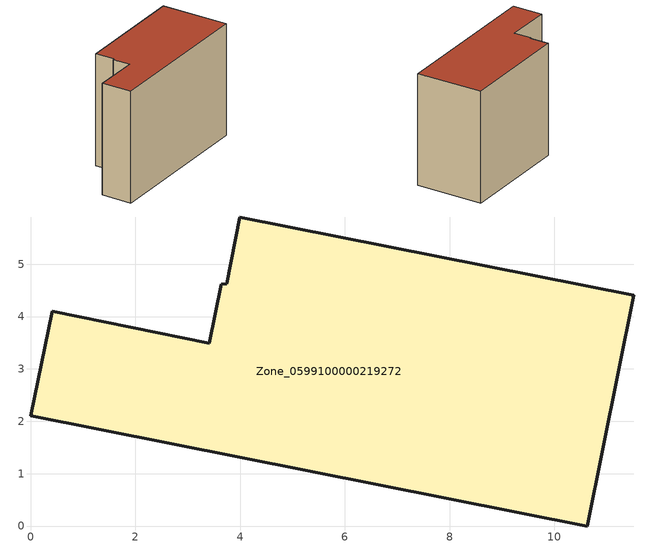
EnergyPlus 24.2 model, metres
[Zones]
Zone_0599100000219272
 floor ground (C_G): 3.74,4.63 3.99,5.9 11.52,4.41 10.63,0 0,2.11 0.41,4.1 3.41,3.49 3.64,4.62 z0
 wall outside (C_F): 0.41,4.1 0,2.11 10.63,0 11.52,4.41 3.99,5.9 3.74,4.63 3.64,4.62 3.41,3.49 0.41,4.1 z0:7.52
 roof outside (C_R): 3.99,5.9 3.74,4.63 3.64,4.62 3.41,3.49 0.41,4.1 0,2.11 10.63,0 11.52,4.41 z7.52
[BUILDING]
Pand.0599100000219272: North Axis=0; Terrain=City; Loads Convergence Tolerance Value=0.04; Temperature Convergence Tolerance Value=0.4; Solar Distribution=FullExterior; Maximum Number of Warmup Days=25; Minimum Number of Warmup Days=1
[Site:Location]
Rotterdam.The.Hague.AP_ZH_NLD Design_Conditions: Latitude=51.96; Longitude=4.45; Time Zone=1; Elevation=-4.5
[SITE:GROUNDTEMPERATURE:BUILDINGSURFACE]
18, 18, 18, 18, 18, 18, 18, 18, 18, 18, 18, 18
[MATERIAL] Thermal Absorptance=0.9; Solar Absorptance=0.7; Visible Absorptance=0.7
Name | Roughness | Thickness | Conductivity | Density | Specific Heat
G.TI.1946 | MediumSmooth | 0.15 | 1 | 540 | 1210
F.TI.1946 | Rough | 0.3 | 0.857143 | 1920 | 840
R.TI.1946 | MediumRough | 0.2 | 0.1 | 1500 | 1000
[CONSTRUCTION]
C_G: G.TI.1946
C_F: F.TI.1946
C_R: R.TI.1946
[ZONE]
Zone_0599100000219272: Type=1; Multiplier=1; Ceiling Height=Autocalculate; Volume=Autocalculate; Floor Area=autocalculate; Part of Total Floor Area=Yes
[ZONEINFILTRATION:DESIGNFLOWRATE]
Infil_Zone_0599100000219272: Zone or ZoneList or Space or SpaceList=Zone_0599100000219272; Schedule=AlwaysOn; Design Flow Rate Calculation Method=Flow/Area; Flow Rate per Floor Area=0.003; Constant Term Coefficient=1; Temperature Term Coefficient=0; Velocity Term Coefficient=0; Velocity Squared Term Coefficient=0
[HVACTEMPLATE:ZONE:IDEALLOADSAIRSYSTEM]
Zone_0599100000219272: Maximum Heating Supply Air Temperature=50; Minimum Cooling Supply Air Temperature=13; Maximum Heating Supply Air Humidity Ratio=0.0156; Minimum Cooling Supply Air Humidity Ratio=0.0077; Heating Limit=NoLimit; Cooling Limit=NoLimit; Dehumidification Control Type=ConstantSensibleHeatRatio; Cooling Sensible Heat Ratio=0.7; Dehumidification Setpoint=60; Humidification Control Type=None; Humidification Setpoint=30; Outdoor Air Method=None; Outdoor Air Flow Rate per Person=0.00944; Outdoor Air Flow Rate per Zone Floor Area=0; Outdoor Air Flow Rate per Zone=0; Demand Controlled Ventilation Type=None; Outdoor Air Economizer Type=NoEconomizer; Heat Recovery Type=None; Sensible Heat Recovery Effectiveness=0.7; Latent Heat Recovery Effectiveness=0.65
[ZONECONTROL:THERMOSTAT]
ThermostatControl_Zone_0599100000219272: Zone or ZoneList=Zone_0599100000219272; Control Type Schedule=DualSetpointControlType; Control 1=Thermostat_Zone_0599100000219272; Temperature Difference Between Cutout And Setpoint=0
[THERMOSTATSETPOINT:DUALSETPOINT]
Thermostat_Zone_0599100000219272: Heating Setpoint Temperature Schedule=HeatingSetpoint_Zone_0599100000219272; Cooling Setpoint Temperature Schedule=CoolingSetpoint_Zone_0599100000219272
[SCHEDULE:COMPACT]
HeatingSetpoint_Zone_0599100000219272: Through: 12/31, For: AllDays, Until: 24:00, 21
CoolingSetpoint_Zone_0599100000219272: Through: 12/31, For: AllDays, Until: 24:00, 24
DualSetpointControlType: Through: 12/31, For: AllDays, Until: 24:00, 4
AlwaysOn: Through: 12/31, For: AllDays, Until: 24:00, 1
